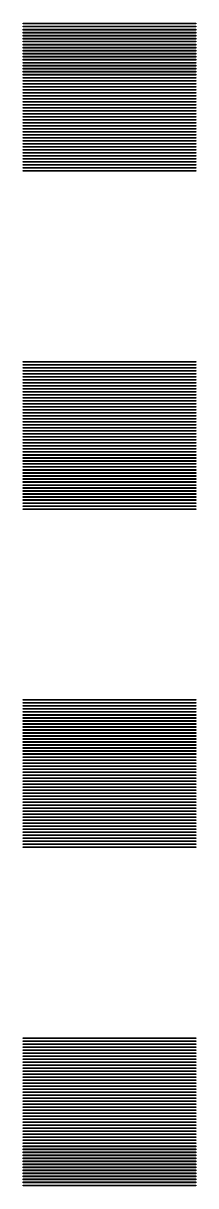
# Model space of a CAD drawing. Extents: x 40 to 187, y -3 to 150.
# Drawn here: x 95.46 to 97.81, y 93.33 to 109.15 of the extents above; entities that cross this region are included whole.
import ezdxf

# ---------------------------------------------------------------- set-up
doc = ezdxf.new("R2010")
doc.units = 0

msp = doc.modelspace()

# ---------------------------------------------------------------- linework, layer by layer
for p, q in [((95.4597, 109.137), (95.4597, 109.147)), ((95.4597, 109.147), (97.8117, 109.147)), ((97.8117, 109.137), (95.4597, 109.137)), ((95.4597, 109.096), (95.4597, 109.106)), ((95.4597, 109.106), (97.8117, 109.106)), ((97.8117, 109.096), (95.4597, 109.096)), ((95.4597, 109.055), (95.4597, 109.065)), ((95.4597, 109.065), (97.8117, 109.065)), ((97.8117, 109.055), (95.4597, 109.055)), ((95.4597, 109.014), (95.4597, 109.024)), ((95.4597, 109.024), (97.8117, 109.024)), ((97.8117, 109.014), (95.4597, 109.014)), ((97.8117, 109.147), (97.8117, 109.137)), ((97.8117, 109.106), (97.8117, 109.096)), ((97.8117, 109.065), (97.8117, 109.055)), ((97.8117, 109.024), (97.8117, 109.014)), ((95.4597, 108.973), (95.4597, 108.984)), ((95.4597, 108.984), (97.8117, 108.984)), ((97.8117, 108.973), (95.4597, 108.973)), ((95.4597, 108.932), (95.4597, 108.943)), ((95.4597, 108.943), (97.8117, 108.943)), ((97.8117, 108.932), (95.4597, 108.932)), ((95.4597, 108.892), (95.4597, 108.902)), ((95.4597, 108.902), (97.8117, 108.902)), ((97.8117, 108.892), (95.4597, 108.892)), ((95.4597, 108.851), (95.4597, 108.861)), ((95.4597, 108.861), (97.8117, 108.861)), ((97.8117, 108.851), (95.4597, 108.851)), ((97.8117, 108.984), (97.8117, 108.973)), ((97.8117, 108.943), (97.8117, 108.932)), ((97.8117, 108.902), (97.8117, 108.892)), ((97.8117, 108.861), (97.8117, 108.851)), ((95.4597, 108.81), (95.4597, 108.82)), ((95.4597, 108.82), (97.8117, 108.82)), ((97.8117, 108.81), (95.4597, 108.81)), ((95.4597, 108.769), (95.4597, 108.779)), ((95.4597, 108.779), (97.8117, 108.779)), ((97.8117, 108.769), (95.4597, 108.769)), ((95.4597, 108.728), (95.4597, 108.738)), ((95.4597, 108.738), (97.8117, 108.738)), ((97.8117, 108.728), (95.4597, 108.728)), ((95.4597, 108.687), (95.4597, 108.697)), ((95.4597, 108.697), (97.8117, 108.697)), ((97.8117, 108.687), (95.4597, 108.687)), ((97.8117, 108.82), (97.8117, 108.81)), ((97.8117, 108.779), (97.8117, 108.769)), ((97.8117, 108.738), (97.8117, 108.728)), ((97.8117, 108.697), (97.8117, 108.687)), ((95.4597, 108.646), (95.4597, 108.656)), ((95.4597, 108.656), (97.8117, 108.656)), ((97.8117, 108.646), (95.4597, 108.646)), ((95.4597, 108.605), (95.4597, 108.615)), ((95.4597, 108.615), (97.8117, 108.615)), ((97.8117, 108.605), (95.4597, 108.605)), ((95.4597, 108.564), (95.4597, 108.575)), ((95.4597, 108.575), (97.8117, 108.575)), ((97.8117, 108.564), (95.4597, 108.564)), ((95.4597, 108.523), (95.4597, 108.534)), ((95.4597, 108.534), (97.8117, 108.534)), ((97.8117, 108.523), (95.4597, 108.523)), ((97.8117, 108.656), (97.8117, 108.646)), ((97.8117, 108.615), (97.8117, 108.605)), ((97.8117, 108.575), (97.8117, 108.564)), ((97.8117, 108.534), (97.8117, 108.523)), ((95.4597, 108.482), (95.4597, 108.493)), ((95.4597, 108.493), (97.8117, 108.493)), ((97.8117, 108.482), (95.4597, 108.482)), ((95.4597, 108.442), (95.4597, 108.452)), ((95.4597, 108.452), (97.8117, 108.452)), ((97.8117, 108.442), (95.4597, 108.442)), ((95.4597, 108.401), (95.4597, 108.411)), ((95.4597, 108.411), (97.8117, 108.411)), ((97.8117, 108.401), (95.4597, 108.401)), ((95.4597, 108.36), (95.4597, 108.37)), ((95.4597, 108.37), (97.8117, 108.37)), ((97.8117, 108.493), (97.8117, 108.482)), ((97.8117, 108.452), (97.8117, 108.442)), ((97.8117, 108.411), (97.8117, 108.401)), ((97.8117, 108.37), (97.8117, 108.36)), ((97.8117, 108.36), (95.4597, 108.36)), ((95.4597, 108.319), (95.4597, 108.329)), ((95.4597, 108.329), (97.8117, 108.329)), ((97.8117, 108.319), (95.4597, 108.319)), ((95.4597, 108.278), (95.4597, 108.288)), ((95.4597, 108.288), (97.8117, 108.288)), ((97.8117, 108.278), (95.4597, 108.278)), ((95.4597, 108.237), (95.4597, 108.247)), ((95.4597, 108.247), (97.8117, 108.247)), ((97.8117, 108.237), (95.4597, 108.237)), ((95.4597, 108.196), (95.4597, 108.206)), ((95.4597, 108.206), (97.8117, 108.206)), ((97.8117, 108.329), (97.8117, 108.319)), ((97.8117, 108.288), (97.8117, 108.278)), ((97.8117, 108.247), (97.8117, 108.237)), ((97.8117, 108.206), (97.8117, 108.196)), ((97.8117, 108.196), (95.4597, 108.196)), ((95.4597, 108.155), (95.4597, 108.165)), ((95.4597, 108.165), (97.8117, 108.165)), ((97.8117, 108.155), (95.4597, 108.155)), ((95.4597, 108.114), (95.4597, 108.125)), ((95.4597, 108.125), (97.8117, 108.125)), ((97.8117, 108.114), (95.4597, 108.114)), ((95.4597, 108.073), (95.4597, 108.084)), ((95.4597, 108.084), (97.8117, 108.084)), ((97.8117, 108.073), (95.4597, 108.073)), ((97.8117, 108.165), (97.8117, 108.155)), ((97.8117, 108.125), (97.8117, 108.114)), ((97.8117, 108.084), (97.8117, 108.073)), ((95.4597, 108.033), (95.4597, 108.043)), ((95.4597, 108.043), (97.8117, 108.043)), ((97.8117, 108.033), (95.4597, 108.033)), ((95.4597, 107.992), (95.4597, 108.002)), ((95.4597, 108.002), (97.8117, 108.002)), ((97.8117, 107.992), (95.4597, 107.992)), ((95.4597, 107.951), (95.4597, 107.961)), ((95.4597, 107.961), (97.8117, 107.961)), ((97.8117, 107.951), (95.4597, 107.951)), ((95.4597, 107.91), (95.4597, 107.92)), ((95.4597, 107.92), (97.8117, 107.92)), ((97.8117, 107.91), (95.4597, 107.91)), ((97.8117, 108.043), (97.8117, 108.033)), ((97.8117, 108.002), (97.8117, 107.992)), ((97.8117, 107.961), (97.8117, 107.951)), ((97.8117, 107.92), (97.8117, 107.91)), ((95.4597, 107.869), (95.4597, 107.879)), ((95.4597, 107.879), (97.8117, 107.879)), ((97.8117, 107.869), (95.4597, 107.869)), ((95.4597, 107.828), (95.4597, 107.838)), ((95.4597, 107.838), (97.8117, 107.838)), ((97.8117, 107.828), (95.4597, 107.828)), ((95.4597, 107.787), (95.4597, 107.797)), ((95.4597, 107.797), (97.8117, 107.797)), ((97.8117, 107.787), (95.4597, 107.787)), ((95.4597, 107.746), (95.4597, 107.756)), ((95.4597, 107.756), (97.8117, 107.756)), ((97.8117, 107.746), (95.4597, 107.746)), ((97.8117, 107.879), (97.8117, 107.869)), ((97.8117, 107.838), (97.8117, 107.828)), ((97.8117, 107.797), (97.8117, 107.787)), ((97.8117, 107.756), (97.8117, 107.746)), ((95.4597, 107.705), (95.4597, 107.716)), ((95.4597, 107.716), (97.8117, 107.716)), ((97.8117, 107.705), (95.4597, 107.705)), ((95.4597, 107.664), (95.4597, 107.675)), ((95.4597, 107.675), (97.8117, 107.675)), ((97.8117, 107.664), (95.4597, 107.664)), ((95.4597, 107.624), (95.4597, 107.634)), ((95.4597, 107.634), (97.8117, 107.634)), ((97.8117, 107.624), (95.4597, 107.624)), ((95.4597, 107.583), (95.4597, 107.593)), ((95.4597, 107.593), (97.8117, 107.593)), ((97.8117, 107.583), (95.4597, 107.583)), ((97.8117, 107.716), (97.8117, 107.705)), ((97.8117, 107.675), (97.8117, 107.664)), ((97.8117, 107.634), (97.8117, 107.624)), ((97.8117, 107.593), (97.8117, 107.583)), ((95.4597, 107.542), (95.4597, 107.552)), ((95.4597, 107.552), (97.8117, 107.552)), ((97.8117, 107.542), (95.4597, 107.542)), ((95.4597, 107.501), (95.4597, 107.511)), ((95.4597, 107.511), (97.8117, 107.511)), ((97.8117, 107.501), (95.4597, 107.501)), ((95.4597, 107.46), (95.4597, 107.47)), ((95.4597, 107.47), (97.8117, 107.47)), ((97.8117, 107.46), (95.4597, 107.46)), ((95.4597, 107.419), (95.4597, 107.429)), ((95.4597, 107.429), (97.8117, 107.429)), ((97.8117, 107.419), (95.4597, 107.419)), ((97.8117, 107.552), (97.8117, 107.542)), ((97.8117, 107.511), (97.8117, 107.501)), ((97.8117, 107.47), (97.8117, 107.46)), ((97.8117, 107.429), (97.8117, 107.419)), ((95.4597, 107.378), (95.4597, 107.388)), ((95.4597, 107.388), (97.8117, 107.388)), ((97.8117, 107.378), (95.4597, 107.378)), ((95.4597, 107.337), (95.4597, 107.347)), ((95.4597, 107.347), (97.8117, 107.347)), ((97.8117, 107.337), (95.4597, 107.337)), ((95.4597, 107.296), (95.4597, 107.307)), ((95.4597, 107.307), (97.8117, 107.307)), ((97.8117, 107.296), (95.4597, 107.296)), ((95.4597, 107.255), (95.4597, 107.266)), ((95.4597, 107.266), (97.8117, 107.266)), ((97.8117, 107.388), (97.8117, 107.378)), ((97.8117, 107.347), (97.8117, 107.337)), ((97.8117, 107.307), (97.8117, 107.296)), ((97.8117, 107.266), (97.8117, 107.255)), ((97.8117, 107.255), (95.4597, 107.255)), ((95.4597, 107.214), (95.4597, 107.225)), ((95.4597, 107.225), (97.8117, 107.225)), ((97.8117, 107.214), (95.4597, 107.214)), ((95.4597, 107.174), (95.4597, 107.184)), ((95.4597, 107.184), (97.8117, 107.184)), ((97.8117, 107.174), (95.4597, 107.174)), ((95.4597, 107.133), (95.4597, 107.143)), ((95.4597, 107.143), (97.8117, 107.143)), ((97.8117, 107.133), (95.4597, 107.133)), ((97.8117, 107.225), (97.8117, 107.214)), ((97.8117, 107.184), (97.8117, 107.174)), ((97.8117, 107.143), (97.8117, 107.133)), ((95.4597, 104.535), (95.4597, 104.545)), ((95.4597, 104.545), (97.8117, 104.545)), ((97.8117, 104.535), (95.4597, 104.535)), ((95.4597, 104.494), (95.4597, 104.505)), ((95.4597, 104.505), (97.8117, 104.505)), ((97.8117, 104.494), (95.4597, 104.494)), ((95.4597, 104.453), (95.4597, 104.464)), ((95.4597, 104.464), (97.8117, 104.464)), ((97.8117, 104.453), (95.4597, 104.453)), ((95.4597, 104.413), (95.4597, 104.423)), ((95.4597, 104.423), (97.8117, 104.423)), ((97.8117, 104.413), (95.4597, 104.413)), ((97.8117, 104.545), (97.8117, 104.535)), ((97.8117, 104.505), (97.8117, 104.494)), ((97.8117, 104.464), (97.8117, 104.453)), ((97.8117, 104.423), (97.8117, 104.413)), ((95.4597, 104.372), (95.4597, 104.382)), ((95.4597, 104.382), (97.8117, 104.382)), ((97.8117, 104.372), (95.4597, 104.372)), ((95.4597, 104.331), (95.4597, 104.341)), ((95.4597, 104.341), (97.8117, 104.341)), ((97.8117, 104.331), (95.4597, 104.331)), ((95.4597, 104.29), (95.4597, 104.3)), ((95.4597, 104.3), (97.8117, 104.3)), ((97.8117, 104.29), (95.4597, 104.29)), ((95.4597, 104.249), (95.4597, 104.259)), ((95.4597, 104.259), (97.8117, 104.259)), ((97.8117, 104.382), (97.8117, 104.372)), ((97.8117, 104.341), (97.8117, 104.331)), ((97.8117, 104.3), (97.8117, 104.29)), ((97.8117, 104.259), (97.8117, 104.249)), ((97.8117, 104.249), (95.4597, 104.249)), ((95.4597, 104.208), (95.4597, 104.218)), ((95.4597, 104.218), (97.8117, 104.218)), ((97.8117, 104.208), (95.4597, 104.208)), ((95.4597, 104.167), (95.4597, 104.177)), ((95.4597, 104.177), (97.8117, 104.177)), ((97.8117, 104.167), (95.4597, 104.167)), ((95.4597, 104.126), (95.4597, 104.136)), ((95.4597, 104.136), (97.8117, 104.136)), ((97.8117, 104.126), (95.4597, 104.126)), ((95.4597, 104.085), (95.4597, 104.096)), ((95.4597, 104.096), (97.8117, 104.096)), ((97.8117, 104.218), (97.8117, 104.208)), ((97.8117, 104.177), (97.8117, 104.167)), ((97.8117, 104.136), (97.8117, 104.126)), ((97.8117, 104.096), (97.8117, 104.085)), ((97.8117, 104.085), (95.4597, 104.085)), ((95.4597, 104.044), (95.4597, 104.055)), ((95.4597, 104.055), (97.8117, 104.055)), ((97.8117, 104.044), (95.4597, 104.044)), ((95.4597, 104.004), (95.4597, 104.014)), ((95.4597, 104.014), (97.8117, 104.014)), ((97.8117, 104.004), (95.4597, 104.004)), ((95.4597, 103.963), (95.4597, 103.973)), ((95.4597, 103.973), (97.8117, 103.973)), ((97.8117, 103.963), (95.4597, 103.963)), ((97.8117, 104.055), (97.8117, 104.044)), ((97.8117, 104.014), (97.8117, 104.004)), ((97.8117, 103.973), (97.8117, 103.963)), ((95.4597, 103.922), (95.4597, 103.932)), ((95.4597, 103.932), (97.8117, 103.932)), ((97.8117, 103.922), (95.4597, 103.922)), ((95.4597, 103.881), (95.4597, 103.891)), ((95.4597, 103.891), (97.8117, 103.891)), ((97.8117, 103.881), (95.4597, 103.881)), ((95.4597, 103.84), (95.4597, 103.85)), ((95.4597, 103.85), (97.8117, 103.85)), ((97.8117, 103.84), (95.4597, 103.84)), ((95.4597, 103.799), (95.4597, 103.809)), ((95.4597, 103.809), (97.8117, 103.809)), ((97.8117, 103.799), (95.4597, 103.799)), ((97.8117, 103.932), (97.8117, 103.922)), ((97.8117, 103.891), (97.8117, 103.881)), ((97.8117, 103.85), (97.8117, 103.84)), ((97.8117, 103.809), (97.8117, 103.799)), ((95.4597, 103.758), (95.4597, 103.768)), ((95.4597, 103.768), (97.8117, 103.768)), ((97.8117, 103.758), (95.4597, 103.758)), ((95.4597, 103.717), (95.4597, 103.727)), ((95.4597, 103.727), (97.8117, 103.727)), ((97.8117, 103.717), (95.4597, 103.717)), ((95.4597, 103.676), (95.4597, 103.687)), ((95.4597, 103.687), (97.8117, 103.687)), ((97.8117, 103.676), (95.4597, 103.676)), ((95.4597, 103.635), (95.4597, 103.646)), ((95.4597, 103.646), (97.8117, 103.646)), ((97.8117, 103.635), (95.4597, 103.635)), ((97.8117, 103.768), (97.8117, 103.758)), ((97.8117, 103.727), (97.8117, 103.717)), ((97.8117, 103.687), (97.8117, 103.676)), ((97.8117, 103.646), (97.8117, 103.635)), ((95.4597, 103.594), (95.4597, 103.605)), ((95.4597, 103.605), (97.8117, 103.605)), ((97.8117, 103.594), (95.4597, 103.594)), ((95.4597, 103.554), (95.4597, 103.564)), ((95.4597, 103.564), (97.8117, 103.564)), ((97.8117, 103.554), (95.4597, 103.554)), ((95.4597, 103.513), (95.4597, 103.523)), ((95.4597, 103.523), (97.8117, 103.523)), ((97.8117, 103.513), (95.4597, 103.513)), ((95.4597, 103.472), (95.4597, 103.482)), ((95.4597, 103.482), (97.8117, 103.482)), ((97.8117, 103.472), (95.4597, 103.472)), ((97.8117, 103.605), (97.8117, 103.594)), ((97.8117, 103.564), (97.8117, 103.554)), ((97.8117, 103.523), (97.8117, 103.513)), ((97.8117, 103.482), (97.8117, 103.472)), ((95.4597, 103.431), (95.4597, 103.441)), ((95.4597, 103.441), (97.8117, 103.441)), ((97.8117, 103.431), (95.4597, 103.431)), ((95.4597, 103.39), (95.4597, 103.4)), ((95.4597, 103.4), (97.8117, 103.4)), ((97.8117, 103.39), (95.4597, 103.39)), ((95.4597, 103.349), (95.4597, 103.359)), ((95.4597, 103.359), (97.8117, 103.359)), ((97.8117, 103.349), (95.4597, 103.349)), ((95.4597, 103.308), (95.4597, 103.318)), ((95.4597, 103.318), (97.8117, 103.318)), ((97.8117, 103.308), (95.4597, 103.308)), ((97.8117, 103.441), (97.8117, 103.431)), ((97.8117, 103.4), (97.8117, 103.39)), ((97.8117, 103.359), (97.8117, 103.349)), ((97.8117, 103.318), (97.8117, 103.308)), ((95.4597, 103.267), (95.4597, 103.277)), ((95.4597, 103.277), (97.8117, 103.277)), ((97.8117, 103.267), (95.4597, 103.267)), ((95.4597, 103.226), (95.4597, 103.237)), ((95.4597, 103.237), (97.8117, 103.237)), ((97.8117, 103.226), (95.4597, 103.226)), ((95.4597, 103.185), (95.4597, 103.196)), ((95.4597, 103.196), (97.8117, 103.196)), ((97.8117, 103.185), (95.4597, 103.185)), ((95.4597, 103.145), (95.4597, 103.155)), ((95.4597, 103.155), (97.8117, 103.155)), ((97.8117, 103.145), (95.4597, 103.145)), ((97.8117, 103.277), (97.8117, 103.267)), ((97.8117, 103.237), (97.8117, 103.226)), ((97.8117, 103.196), (97.8117, 103.185)), ((97.8117, 103.155), (97.8117, 103.145)), ((95.4597, 103.104), (95.4597, 103.114)), ((95.4597, 103.114), (97.8117, 103.114)), ((97.8117, 103.104), (95.4597, 103.104)), ((95.4597, 103.063), (95.4597, 103.073)), ((95.4597, 103.073), (97.8117, 103.073)), ((97.8117, 103.063), (95.4597, 103.063)), ((95.4597, 103.022), (95.4597, 103.032)), ((95.4597, 103.032), (97.8117, 103.032)), ((97.8117, 103.022), (95.4597, 103.022)), ((95.4597, 102.981), (95.4597, 102.991)), ((95.4597, 102.991), (97.8117, 102.991)), ((97.8117, 103.114), (97.8117, 103.104)), ((97.8117, 103.073), (97.8117, 103.063)), ((97.8117, 103.032), (97.8117, 103.022)), ((97.8117, 102.991), (97.8117, 102.981)), ((97.8117, 102.981), (95.4597, 102.981)), ((95.4597, 102.94), (95.4597, 102.95)), ((95.4597, 102.95), (97.8117, 102.95)), ((97.8117, 102.94), (95.4597, 102.94)), ((95.4597, 102.899), (95.4597, 102.909)), ((95.4597, 102.909), (97.8117, 102.909)), ((97.8117, 102.899), (95.4597, 102.899)), ((95.4597, 102.858), (95.4597, 102.868)), ((95.4597, 102.868), (97.8117, 102.868)), ((97.8117, 102.858), (95.4597, 102.858)), ((95.4597, 102.817), (95.4597, 102.828)), ((95.4597, 102.828), (97.8117, 102.828)), ((97.8117, 102.95), (97.8117, 102.94)), ((97.8117, 102.909), (97.8117, 102.899)), ((97.8117, 102.868), (97.8117, 102.858)), ((97.8117, 102.828), (97.8117, 102.817)), ((97.8117, 102.817), (95.4597, 102.817)), ((95.4597, 102.776), (95.4597, 102.787)), ((95.4597, 102.787), (97.8117, 102.787)), ((97.8117, 102.776), (95.4597, 102.776)), ((95.4597, 102.736), (95.4597, 102.746)), ((95.4597, 102.746), (97.8117, 102.746)), ((97.8117, 102.736), (95.4597, 102.736)), ((95.4597, 102.695), (95.4597, 102.705)), ((95.4597, 102.705), (97.8117, 102.705)), ((97.8117, 102.695), (95.4597, 102.695)), ((97.8117, 102.787), (97.8117, 102.776)), ((97.8117, 102.746), (97.8117, 102.736)), ((97.8117, 102.705), (97.8117, 102.695)), ((95.4597, 102.654), (95.4597, 102.664)), ((95.4597, 102.664), (97.8117, 102.664)), ((97.8117, 102.654), (95.4597, 102.654)), ((95.4597, 102.613), (95.4597, 102.623)), ((95.4597, 102.623), (97.8117, 102.623)), ((97.8117, 102.613), (95.4597, 102.613)), ((95.4597, 102.572), (95.4597, 102.582)), ((95.4597, 102.582), (97.8117, 102.582)), ((97.8117, 102.572), (95.4597, 102.572)), ((95.4597, 102.531), (95.4597, 102.541)), ((95.4597, 102.541), (97.8117, 102.541)), ((97.8117, 102.531), (95.4597, 102.531)), ((97.8117, 102.664), (97.8117, 102.654)), ((97.8117, 102.623), (97.8117, 102.613)), ((97.8117, 102.582), (97.8117, 102.572)), ((97.8117, 102.541), (97.8117, 102.531)), ((95.4597, 99.9336), (95.4597, 99.9438)), ((95.4597, 99.9438), (97.8117, 99.9438)), ((97.8117, 99.9336), (95.4597, 99.9336)), ((95.4597, 99.8927), (95.4597, 99.9029)), ((95.4597, 99.9029), (97.8117, 99.9029)), ((97.8117, 99.8927), (95.4597, 99.8927)), ((95.4597, 99.8518), (95.4597, 99.862)), ((95.4597, 99.862), (97.8117, 99.862)), ((97.8117, 99.8518), (95.4597, 99.8518)), ((95.4597, 99.8109), (95.4597, 99.8211)), ((95.4597, 99.8211), (97.8117, 99.8211)), ((97.8117, 99.9438), (97.8117, 99.9336)), ((97.8117, 99.9029), (97.8117, 99.8927)), ((97.8117, 99.862), (97.8117, 99.8518)), ((97.8117, 99.8211), (97.8117, 99.8109)), ((97.8117, 99.8109), (95.4597, 99.8109)), ((95.4597, 99.7699), (95.4597, 99.7802)), ((95.4597, 99.7802), (97.8117, 99.7802)), ((97.8117, 99.7699), (95.4597, 99.7699)), ((95.4597, 99.729), (95.4597, 99.7393)), ((95.4597, 99.7393), (97.8117, 99.7393)), ((97.8117, 99.729), (95.4597, 99.729)), ((95.4597, 99.6881), (95.4597, 99.6984)), ((95.4597, 99.6984), (97.8117, 99.6984)), ((97.8117, 99.6881), (95.4597, 99.6881)), ((97.8117, 99.7802), (97.8117, 99.7699)), ((97.8117, 99.7393), (97.8117, 99.729)), ((97.8117, 99.6984), (97.8117, 99.6881)), ((95.4597, 99.6472), (95.4597, 99.6575)), ((95.4597, 99.6575), (97.8117, 99.6575)), ((97.8117, 99.6472), (95.4597, 99.6472)), ((95.4597, 99.6063), (95.4597, 99.6166)), ((95.4597, 99.6166), (97.8117, 99.6166)), ((97.8117, 99.6063), (95.4597, 99.6063)), ((95.4597, 99.5654), (95.4597, 99.5757)), ((95.4597, 99.5757), (97.8117, 99.5757)), ((97.8117, 99.5654), (95.4597, 99.5654)), ((95.4597, 99.5245), (95.4597, 99.5348)), ((95.4597, 99.5348), (97.8117, 99.5348)), ((97.8117, 99.5245), (95.4597, 99.5245)), ((97.8117, 99.6575), (97.8117, 99.6472)), ((97.8117, 99.6166), (97.8117, 99.6063)), ((97.8117, 99.5757), (97.8117, 99.5654)), ((97.8117, 99.5348), (97.8117, 99.5245)), ((95.4597, 99.4836), (95.4597, 99.4939)), ((95.4597, 99.4939), (97.8117, 99.4939)), ((97.8117, 99.4836), (95.4597, 99.4836)), ((95.4597, 99.4427), (95.4597, 99.4529)), ((95.4597, 99.4529), (97.8117, 99.4529)), ((97.8117, 99.4427), (95.4597, 99.4427)), ((95.4597, 99.4018), (95.4597, 99.412)), ((95.4597, 99.412), (97.8117, 99.412)), ((97.8117, 99.4018), (95.4597, 99.4018)), ((95.4597, 99.3609), (95.4597, 99.3711)), ((95.4597, 99.3711), (97.8117, 99.3711)), ((97.8117, 99.3609), (95.4597, 99.3609)), ((97.8117, 99.4939), (97.8117, 99.4836)), ((97.8117, 99.4529), (97.8117, 99.4427)), ((97.8117, 99.412), (97.8117, 99.4018)), ((97.8117, 99.3711), (97.8117, 99.3609)), ((95.4597, 99.32), (95.4597, 99.3302)), ((95.4597, 99.3302), (97.8117, 99.3302)), ((97.8117, 99.32), (95.4597, 99.32)), ((95.4597, 99.2791), (95.4597, 99.2893)), ((95.4597, 99.2893), (97.8117, 99.2893)), ((97.8117, 99.2791), (95.4597, 99.2791)), ((95.4597, 99.2382), (95.4597, 99.2484)), ((95.4597, 99.2484), (97.8117, 99.2484)), ((97.8117, 99.2382), (95.4597, 99.2382)), ((95.4597, 99.1973), (95.4597, 99.2075)), ((95.4597, 99.2075), (97.8117, 99.2075)), ((97.8117, 99.1973), (95.4597, 99.1973)), ((97.8117, 99.3302), (97.8117, 99.32)), ((97.8117, 99.2893), (97.8117, 99.2791)), ((97.8117, 99.2484), (97.8117, 99.2382)), ((97.8117, 99.2075), (97.8117, 99.1973)), ((95.4597, 99.1564), (95.4597, 99.1666)), ((95.4597, 99.1666), (97.8117, 99.1666)), ((97.8117, 99.1564), (95.4597, 99.1564)), ((95.4597, 99.1155), (95.4597, 99.1257)), ((95.4597, 99.1257), (97.8117, 99.1257)), ((97.8117, 99.1155), (95.4597, 99.1155)), ((95.4597, 99.0746), (95.4597, 99.0848)), ((95.4597, 99.0848), (97.8117, 99.0848)), ((97.8117, 99.0746), (95.4597, 99.0746)), ((95.4597, 99.0337), (95.4597, 99.0439)), ((95.4597, 99.0439), (97.8117, 99.0439)), ((97.8117, 99.0337), (95.4597, 99.0337)), ((97.8117, 99.1666), (97.8117, 99.1564)), ((97.8117, 99.1257), (97.8117, 99.1155)), ((97.8117, 99.0848), (97.8117, 99.0746)), ((97.8117, 99.0439), (97.8117, 99.0337)), ((95.4597, 98.9928), (95.4597, 99.003)), ((95.4597, 99.003), (97.8117, 99.003)), ((97.8117, 98.9928), (95.4597, 98.9928)), ((95.4597, 98.9519), (95.4597, 98.9621)), ((95.4597, 98.9621), (97.8117, 98.9621)), ((97.8117, 98.9519), (95.4597, 98.9519)), ((95.4597, 98.911), (95.4597, 98.9212)), ((95.4597, 98.9212), (97.8117, 98.9212)), ((97.8117, 98.911), (95.4597, 98.911)), ((95.4597, 98.8701), (95.4597, 98.8803)), ((95.4597, 98.8803), (97.8117, 98.8803)), ((97.8117, 99.003), (97.8117, 98.9928)), ((97.8117, 98.9621), (97.8117, 98.9519)), ((97.8117, 98.9212), (97.8117, 98.911)), ((97.8117, 98.8803), (97.8117, 98.8701)), ((97.8117, 98.8701), (95.4597, 98.8701)), ((95.4597, 98.8292), (95.4597, 98.8394)), ((95.4597, 98.8394), (97.8117, 98.8394)), ((97.8117, 98.8292), (95.4597, 98.8292)), ((95.4597, 98.7883), (95.4597, 98.7985)), ((95.4597, 98.7985), (97.8117, 98.7985)), ((97.8117, 98.7883), (95.4597, 98.7883)), ((95.4597, 98.7474), (95.4597, 98.7576)), ((95.4597, 98.7576), (97.8117, 98.7576)), ((97.8117, 98.7474), (95.4597, 98.7474)), ((95.4597, 98.7065), (95.4597, 98.7167)), ((95.4597, 98.7167), (97.8117, 98.7167)), ((97.8117, 98.8394), (97.8117, 98.8292)), ((97.8117, 98.7985), (97.8117, 98.7883)), ((97.8117, 98.7576), (97.8117, 98.7474)), ((97.8117, 98.7167), (97.8117, 98.7065)), ((97.8117, 98.7065), (95.4597, 98.7065)), ((95.4597, 98.6656), (95.4597, 98.6758)), ((95.4597, 98.6758), (97.8117, 98.6758)), ((97.8117, 98.6656), (95.4597, 98.6656)), ((95.4597, 98.6247), (95.4597, 98.6349)), ((95.4597, 98.6349), (97.8117, 98.6349)), ((97.8117, 98.6247), (95.4597, 98.6247)), ((95.4597, 98.5838), (95.4597, 98.594)), ((95.4597, 98.594), (97.8117, 98.594)), ((97.8117, 98.5838), (95.4597, 98.5838)), ((97.8117, 98.6758), (97.8117, 98.6656)), ((97.8117, 98.6349), (97.8117, 98.6247)), ((97.8117, 98.594), (97.8117, 98.5838)), ((95.4597, 98.5428), (95.4597, 98.5531)), ((95.4597, 98.5531), (97.8117, 98.5531)), ((97.8117, 98.5428), (95.4597, 98.5428)), ((95.4597, 98.502), (95.4597, 98.5122)), ((95.4597, 98.5122), (97.8117, 98.5122)), ((97.8117, 98.502), (95.4597, 98.502)), ((95.4597, 98.461), (95.4597, 98.4713)), ((95.4597, 98.4713), (97.8117, 98.4713)), ((97.8117, 98.461), (95.4597, 98.461)), ((95.4597, 98.4201), (95.4597, 98.4304)), ((95.4597, 98.4304), (97.8117, 98.4304)), ((97.8117, 98.4201), (95.4597, 98.4201)), ((97.8117, 98.5531), (97.8117, 98.5428)), ((97.8117, 98.5122), (97.8117, 98.502)), ((97.8117, 98.4713), (97.8117, 98.461)), ((97.8117, 98.4304), (97.8117, 98.4201)), ((95.4597, 98.3792), (95.4597, 98.3895)), ((95.4597, 98.3895), (97.8117, 98.3895)), ((97.8117, 98.3792), (95.4597, 98.3792)), ((95.4597, 98.3383), (95.4597, 98.3486)), ((95.4597, 98.3486), (97.8117, 98.3486)), ((97.8117, 98.3383), (95.4597, 98.3383)), ((95.4597, 98.2974), (95.4597, 98.3076)), ((95.4597, 98.3076), (97.8117, 98.3076)), ((97.8117, 98.2974), (95.4597, 98.2974)), ((95.4597, 98.2565), (95.4597, 98.2667)), ((95.4597, 98.2667), (97.8117, 98.2667)), ((97.8117, 98.2565), (95.4597, 98.2565)), ((97.8117, 98.3895), (97.8117, 98.3792)), ((97.8117, 98.3486), (97.8117, 98.3383)), ((97.8117, 98.3076), (97.8117, 98.2974)), ((97.8117, 98.2667), (97.8117, 98.2565)), ((95.4597, 98.2156), (95.4597, 98.2258)), ((95.4597, 98.2258), (97.8117, 98.2258)), ((97.8117, 98.2156), (95.4597, 98.2156)), ((95.4597, 98.1747), (95.4597, 98.185)), ((95.4597, 98.185), (97.8117, 98.185)), ((97.8117, 98.1747), (95.4597, 98.1747)), ((95.4597, 98.1338), (95.4597, 98.144)), ((95.4597, 98.144), (97.8117, 98.144)), ((97.8117, 98.1338), (95.4597, 98.1338)), ((95.4597, 98.0929), (95.4597, 98.1031)), ((95.4597, 98.1031), (97.8117, 98.1031)), ((97.8117, 98.0929), (95.4597, 98.0929)), ((97.8117, 98.2258), (97.8117, 98.2156)), ((97.8117, 98.185), (97.8117, 98.1747)), ((97.8117, 98.144), (97.8117, 98.1338)), ((97.8117, 98.1031), (97.8117, 98.0929)), ((95.4597, 98.052), (95.4597, 98.0622)), ((95.4597, 98.0622), (97.8117, 98.0622)), ((97.8117, 98.052), (95.4597, 98.052)), ((95.4597, 98.0111), (95.4597, 98.0213)), ((95.4597, 98.0213), (97.8117, 98.0213)), ((97.8117, 98.0111), (95.4597, 98.0111)), ((95.4597, 97.9702), (95.4597, 97.9804)), ((95.4597, 97.9804), (97.8117, 97.9804)), ((97.8117, 97.9702), (95.4597, 97.9702)), ((95.4597, 97.9293), (95.4597, 97.9395)), ((95.4597, 97.9395), (97.8117, 97.9395)), ((97.8117, 97.9293), (95.4597, 97.9293)), ((97.8117, 98.0622), (97.8117, 98.052)), ((97.8117, 98.0213), (97.8117, 98.0111)), ((97.8117, 97.9804), (97.8117, 97.9702)), ((97.8117, 97.9395), (97.8117, 97.9293)), ((95.4597, 95.3319), (95.4597, 95.3421)), ((95.4597, 95.3421), (97.8117, 95.3421)), ((97.8117, 95.3319), (95.4597, 95.3319)), ((95.4597, 95.291), (95.4597, 95.3012)), ((95.4597, 95.3012), (97.8117, 95.3012)), ((97.8117, 95.291), (95.4597, 95.291)), ((95.4597, 95.2501), (95.4597, 95.2603)), ((95.4597, 95.2603), (97.8117, 95.2603)), ((97.8117, 95.2501), (95.4597, 95.2501)), ((97.8117, 95.3421), (97.8117, 95.3319)), ((97.8117, 95.3012), (97.8117, 95.291)), ((97.8117, 95.2603), (97.8117, 95.2501)), ((95.4597, 95.2092), (95.4597, 95.2194)), ((95.4597, 95.2194), (97.8117, 95.2194)), ((97.8117, 95.2092), (95.4597, 95.2092)), ((95.4597, 95.1682), (95.4597, 95.1785)), ((95.4597, 95.1785), (97.8117, 95.1785)), ((97.8117, 95.1682), (95.4597, 95.1682)), ((95.4597, 95.1273), (95.4597, 95.1376)), ((95.4597, 95.1376), (97.8117, 95.1376)), ((97.8117, 95.1273), (95.4597, 95.1273)), ((95.4597, 95.0864), (95.4597, 95.0967)), ((95.4597, 95.0967), (97.8117, 95.0967)), ((97.8117, 95.0864), (95.4597, 95.0864)), ((97.8117, 95.2194), (97.8117, 95.2092)), ((97.8117, 95.1785), (97.8117, 95.1682)), ((97.8117, 95.1376), (97.8117, 95.1273)), ((97.8117, 95.0967), (97.8117, 95.0864)), ((95.4597, 95.0455), (95.4597, 95.0558)), ((95.4597, 95.0558), (97.8117, 95.0558)), ((97.8117, 95.0455), (95.4597, 95.0455)), ((95.4597, 95.0046), (95.4597, 95.0149)), ((95.4597, 95.0149), (97.8117, 95.0149)), ((97.8117, 95.0046), (95.4597, 95.0046)), ((95.4597, 94.9637), (95.4597, 94.974)), ((95.4597, 94.974), (97.8117, 94.974)), ((97.8117, 94.9637), (95.4597, 94.9637)), ((95.4597, 94.9228), (95.4597, 94.9331)), ((95.4597, 94.9331), (97.8117, 94.9331)), ((97.8117, 94.9228), (95.4597, 94.9228)), ((97.8117, 95.0558), (97.8117, 95.0455)), ((97.8117, 95.0149), (97.8117, 95.0046)), ((97.8117, 94.974), (97.8117, 94.9637)), ((97.8117, 94.9331), (97.8117, 94.9228)), ((95.4597, 94.8819), (95.4597, 94.8922)), ((95.4597, 94.8922), (97.8117, 94.8922)), ((97.8117, 94.8819), (95.4597, 94.8819)), ((95.4597, 94.841), (95.4597, 94.8512)), ((95.4597, 94.8512), (97.8117, 94.8512)), ((97.8117, 94.841), (95.4597, 94.841)), ((95.4597, 94.8001), (95.4597, 94.8103)), ((95.4597, 94.8103), (97.8117, 94.8103)), ((97.8117, 94.8001), (95.4597, 94.8001)), ((95.4597, 94.7592), (95.4597, 94.7694)), ((95.4597, 94.7694), (97.8117, 94.7694)), ((97.8117, 94.7592), (95.4597, 94.7592)), ((97.8117, 94.8922), (97.8117, 94.8819)), ((97.8117, 94.8512), (97.8117, 94.841)), ((97.8117, 94.8103), (97.8117, 94.8001)), ((97.8117, 94.7694), (97.8117, 94.7592)), ((95.4597, 94.7183), (95.4597, 94.7285)), ((95.4597, 94.7285), (97.8117, 94.7285)), ((97.8117, 94.7183), (95.4597, 94.7183)), ((95.4597, 94.6774), (95.4597, 94.6876)), ((95.4597, 94.6876), (97.8117, 94.6876)), ((97.8117, 94.6774), (95.4597, 94.6774)), ((95.4597, 94.6365), (95.4597, 94.6467)), ((95.4597, 94.6467), (97.8117, 94.6467)), ((97.8117, 94.6365), (95.4597, 94.6365)), ((95.4597, 94.5956), (95.4597, 94.6058)), ((95.4597, 94.6058), (97.8117, 94.6058)), ((97.8117, 94.7285), (97.8117, 94.7183)), ((97.8117, 94.6876), (97.8117, 94.6774)), ((97.8117, 94.6467), (97.8117, 94.6365)), ((97.8117, 94.6058), (97.8117, 94.5956)), ((97.8117, 94.5956), (95.4597, 94.5956)), ((95.4597, 94.5547), (95.4597, 94.5649)), ((95.4597, 94.5649), (97.8117, 94.5649)), ((97.8117, 94.5547), (95.4597, 94.5547)), ((95.4597, 94.5138), (95.4597, 94.524)), ((95.4597, 94.524), (97.8117, 94.524)), ((97.8117, 94.5138), (95.4597, 94.5138)), ((95.4597, 94.4729), (95.4597, 94.4831)), ((95.4597, 94.4831), (97.8117, 94.4831)), ((97.8117, 94.4729), (95.4597, 94.4729)), ((95.4597, 94.432), (95.4597, 94.4422)), ((95.4597, 94.4422), (97.8117, 94.4422)), ((97.8117, 94.5649), (97.8117, 94.5547)), ((97.8117, 94.524), (97.8117, 94.5138)), ((97.8117, 94.4831), (97.8117, 94.4729)), ((97.8117, 94.4422), (97.8117, 94.432)), ((97.8117, 94.432), (95.4597, 94.432)), ((95.4597, 94.3911), (95.4597, 94.4013)), ((95.4597, 94.4013), (97.8117, 94.4013)), ((97.8117, 94.3911), (95.4597, 94.3911)), ((95.4597, 94.3502), (95.4597, 94.3604)), ((95.4597, 94.3604), (97.8117, 94.3604)), ((97.8117, 94.3502), (95.4597, 94.3502)), ((95.4597, 94.3093), (95.4597, 94.3195)), ((95.4597, 94.3195), (97.8117, 94.3195)), ((97.8117, 94.3093), (95.4597, 94.3093)), ((97.8117, 94.4013), (97.8117, 94.3911)), ((97.8117, 94.3604), (97.8117, 94.3502)), ((97.8117, 94.3195), (97.8117, 94.3093)), ((95.4597, 94.2684), (95.4597, 94.2786)), ((95.4597, 94.2786), (97.8117, 94.2786)), ((97.8117, 94.2684), (95.4597, 94.2684)), ((95.4597, 94.2275), (95.4597, 94.2377)), ((95.4597, 94.2377), (97.8117, 94.2377)), ((97.8117, 94.2275), (95.4597, 94.2275)), ((95.4597, 94.1866), (95.4597, 94.1968)), ((95.4597, 94.1968), (97.8117, 94.1968)), ((97.8117, 94.1866), (95.4597, 94.1866)), ((95.4597, 94.1457), (95.4597, 94.1559)), ((95.4597, 94.1559), (97.8117, 94.1559)), ((97.8117, 94.1457), (95.4597, 94.1457)), ((97.8117, 94.2786), (97.8117, 94.2684)), ((97.8117, 94.2377), (97.8117, 94.2275)), ((97.8117, 94.1968), (97.8117, 94.1866)), ((97.8117, 94.1559), (97.8117, 94.1457)), ((95.4597, 94.1048), (95.4597, 94.115)), ((95.4597, 94.115), (97.8117, 94.115)), ((97.8117, 94.1048), (95.4597, 94.1048)), ((95.4597, 94.0639), (95.4597, 94.0741)), ((95.4597, 94.0741), (97.8117, 94.0741)), ((97.8117, 94.0639), (95.4597, 94.0639)), ((95.4597, 94.023), (95.4597, 94.0332)), ((95.4597, 94.0332), (97.8117, 94.0332)), ((97.8117, 94.023), (95.4597, 94.023)), ((95.4597, 93.9821), (95.4597, 93.9923)), ((95.4597, 93.9923), (97.8117, 93.9923)), ((97.8117, 93.9821), (95.4597, 93.9821)), ((97.8117, 94.115), (97.8117, 94.1048)), ((97.8117, 94.0741), (97.8117, 94.0639)), ((97.8117, 94.0332), (97.8117, 94.023)), ((97.8117, 93.9923), (97.8117, 93.9821)), ((95.4597, 93.9411), (95.4597, 93.9514)), ((95.4597, 93.9514), (97.8117, 93.9514)), ((97.8117, 93.9411), (95.4597, 93.9411)), ((95.4597, 93.9003), (95.4597, 93.9105)), ((95.4597, 93.9105), (97.8117, 93.9105)), ((97.8117, 93.9003), (95.4597, 93.9003)), ((95.4597, 93.8593), (95.4597, 93.8696)), ((95.4597, 93.8696), (97.8117, 93.8696)), ((97.8117, 93.8593), (95.4597, 93.8593)), ((95.4597, 93.8184), (95.4597, 93.8287)), ((95.4597, 93.8287), (97.8117, 93.8287)), ((97.8117, 93.8184), (95.4597, 93.8184)), ((97.8117, 93.9514), (97.8117, 93.9411)), ((97.8117, 93.9105), (97.8117, 93.9003)), ((97.8117, 93.8696), (97.8117, 93.8593)), ((97.8117, 93.8287), (97.8117, 93.8184)), ((95.4597, 93.7775), (95.4597, 93.7878)), ((95.4597, 93.7878), (97.8117, 93.7878)), ((97.8117, 93.7775), (95.4597, 93.7775)), ((95.4597, 93.7366), (95.4597, 93.7469)), ((95.4597, 93.7469), (97.8117, 93.7469)), ((97.8117, 93.7366), (95.4597, 93.7366)), ((95.4597, 93.6957), (95.4597, 93.7059)), ((95.4597, 93.7059), (97.8117, 93.7059)), ((97.8117, 93.6957), (95.4597, 93.6957)), ((95.4597, 93.6548), (95.4597, 93.665)), ((95.4597, 93.665), (97.8117, 93.665)), ((97.8117, 93.6548), (95.4597, 93.6548)), ((97.8117, 93.7878), (97.8117, 93.7775)), ((97.8117, 93.7469), (97.8117, 93.7366)), ((97.8117, 93.7059), (97.8117, 93.6957)), ((97.8117, 93.665), (97.8117, 93.6548)), ((95.4597, 93.6139), (95.4597, 93.6241)), ((95.4597, 93.6241), (97.8117, 93.6241)), ((97.8117, 93.6139), (95.4597, 93.6139)), ((95.4597, 93.573), (95.4597, 93.5833)), ((95.4597, 93.5833), (97.8117, 93.5833)), ((97.8117, 93.573), (95.4597, 93.573)), ((95.4597, 93.5321), (95.4597, 93.5423)), ((95.4597, 93.5423), (97.8117, 93.5423)), ((97.8117, 93.5321), (95.4597, 93.5321)), ((95.4597, 93.4912), (95.4597, 93.5014)), ((95.4597, 93.5014), (97.8117, 93.5014)), ((97.8117, 93.6241), (97.8117, 93.6139)), ((97.8117, 93.5833), (97.8117, 93.573)), ((97.8117, 93.5423), (97.8117, 93.5321)), ((97.8117, 93.5014), (97.8117, 93.4912)), ((97.8117, 93.4912), (95.4597, 93.4912)), ((95.4597, 93.4503), (95.4597, 93.4605)), ((95.4597, 93.4605), (97.8117, 93.4605)), ((97.8117, 93.4503), (95.4597, 93.4503)), ((95.4597, 93.4094), (95.4597, 93.4196)), ((95.4597, 93.4196), (97.8117, 93.4196)), ((97.8117, 93.4094), (95.4597, 93.4094)), ((95.4597, 93.3685), (95.4597, 93.3787)), ((95.4597, 93.3787), (97.8117, 93.3787)), ((97.8117, 93.3685), (95.4597, 93.3685)), ((95.4597, 93.3276), (95.4597, 93.3378)), ((95.4597, 93.3378), (97.8117, 93.3378)), ((97.8117, 93.4605), (97.8117, 93.4503)), ((97.8117, 93.4196), (97.8117, 93.4094)), ((97.8117, 93.3787), (97.8117, 93.3685)), ((97.8117, 93.3378), (97.8117, 93.3276)), ((97.8117, 93.3276), (95.4597, 93.3276))]:
    msp.add_line(p, q)

doc.saveas('drawing.dxf')
